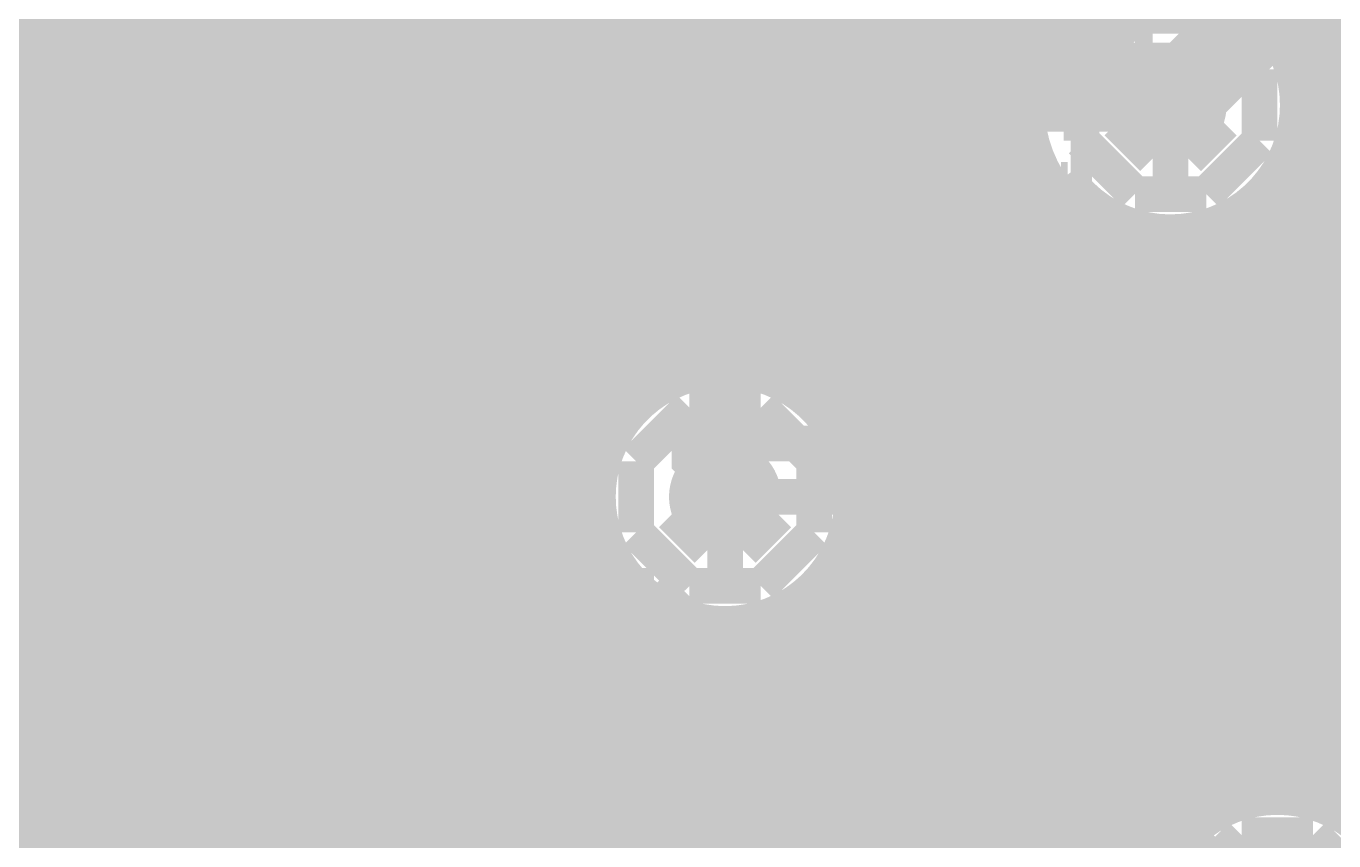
# Model space of a CAD drawing. Extents: x -5 to 157, y -120 to 103.
# Drawn here: x 24.1 to 33.42, y 53.05 to 58.86 of the extents above; entities that cross this region are included whole.
import ezdxf

# ---------------------------------------------------------------- set-up
doc = ezdxf.new("R2010")
doc.units = 0
doc.header["$MEASUREMENT"] = 0
doc.layers.get('0').update_dxf_attribs({"linetype": 'CONTINUOUS'})
for name, color, linetype in [('22-304-2_BOT', 7, 'CONTINUOUS'), ('22-304-2_DRD', 7, 'CONTINUOUS'), ('22-304-2_DRL', 2, 'CONTINUOUS'), ('22-304-2_IN1', 4, 'CONTINUOUS'), ('22-304-2_IN2', 3, 'CONTINUOUS'), ('22-304-2_SMB', 5, 'CONTINUOUS'), ('22-304-2_SPB', 14, 'CONTINUOUS'), ('22-304-2_SSB', 12, 'CONTINUOUS'), ('22-304-2_TOP', 13, 'CONTINUOUS'), ('THRUHOLE_TAP', 7, 'CONTINUOUS')]:
    doc.layers.add(name, color=color, linetype=linetype)

# ---------------------------------------------------------------- blocks, each defined once
blk = doc.blocks.new('RECTANGLE_3')
blk.add_solid([(0.4826, 0.4064), (0.4826, -0.4064), (-0.4826, 0.4064), (-0.4826, -0.4064)])
blk = doc.blocks.new('ROUND_39')
at = {"const_width": 0.40005}
blk.add_lwpolyline([(-0.200024, 0, 1), (0.200024, 0, 1)], format="xyb", close=True, dxfattribs=at)
blk = doc.blocks.new('RECTANGLE_51')
blk.add_solid([(0.635, 0.508), (0.635, -0.508), (-0.635, 0.508), (-0.635, -0.508)])
blk = doc.blocks.new('OBLONG_64')
at = {"const_width": 0.65024}
blk.add_lwpolyline([(0.50038, 0), (-0.50038, 0)], dxfattribs=at)
at = {"const_width": 0.32512}
for points in [[(-0.66294, 0, 1), (-0.33782, 0, 1)], [(0.33782, 0, 1), (0.66294, 0, 1)]]:
    blk.add_lwpolyline(points, format="xyb", close=True, dxfattribs=at)
blk = doc.blocks.new('ROUND_87')
at = {"const_width": 0.10033}
blk.add_lwpolyline([(-0.050164, 0, 1), (0.050164, 0, 1)], format="xyb", close=True, dxfattribs=at)
blk = doc.blocks.new('ROUND_88')
at = {"const_width": 0.10033}
blk.add_lwpolyline([(-0.050164, 0, 1), (0.050164, 0, 1)], format="xyb", close=True, dxfattribs=at)
blk = doc.blocks.new('ROUND_42')
at = {"const_width": 0.40005}
blk.add_lwpolyline([(-0.200024, 0, 1), (0.200024, 0, 1)], format="xyb", close=True, dxfattribs=at)
blk = doc.blocks.new('ROUND_38')
at = {"const_width": 0.40005}
blk.add_lwpolyline([(-0.200024, 0, 1), (0.200024, 0, 1)], format="xyb", close=True, dxfattribs=at)
blk = doc.blocks.new('ROUND_80')
at = {"const_width": 0.10033}
blk.add_lwpolyline([(-0.050164, 0, 1), (0.050164, 0, 1)], format="xyb", close=True, dxfattribs=at)

msp = doc.modelspace()

# ---------------------------------------------------------------- linework, layer by layer
at = {"layer": '22-304-2_BOT'}
for points, const_width in [([(27.94, 60.96), (25.4, 58.42), (25.4, 57.531), (25.273, 57.531)], 0.254), ([(31.115, 52.7812), (31.1912, 52.7812), (31.115, 52.8574), (31.115, 52.959), (33.274, 55.118), (33.274, 58.801), (32.385, 59.69), (30.48, 59.69)], 0.254), ([(26.9494, 59.07024), (26.416, 58.53684)], 0.254), ([(26.9494, 59.07024), (26.9494, 57.9882)], 0.254), ([(26.7716, 58.89244), (26.7716, 57.05602)], 0.254), ([(26.9494, 58.9026), (26.77922, 58.9026)], 0.254), ([(26.543, 58.66384), (26.543, 57.28462)], 0.254), ([(26.9494, 58.674), (26.55062, 58.674)], 0.254), ([(27.94, 58.4962), (30.4038, 58.4962), (30.48, 58.42)], 0.635), ([(32.258, 58.293), (32.131, 58.42), (30.48, 58.42)], 0.635), ([(32.258, 58.293), (32.131, 58.42), (30.48, 58.42)], 0.635), ([(26.416, 58.53684), (26.416, 57.41162)], 0.254), ([(26.9494, 58.4454), (26.416, 58.4454)], 0.254), ([(26.9494, 58.2168), (26.416, 58.2168)], 0.254), ([(26.9494, 57.9882), (26.416, 57.9882)], 0.254), ([(26.9494, 57.9882), (26.9494, 57.5818)], 0.254), ([(26.9494, 57.7596), (26.416, 57.7596)], 0.254), ([(28.9306, 57.6707), (28.9306, 57.5818)], 0.254), ([(29.32938, 57.6707), (28.9306, 57.6707)], 0.254), ([(29.0576, 57.6707), (29.0576, 56.515)], 0.254), ([(29.2862, 57.6707), (29.2862, 57.61228)], 0.254), ([(20.32, 56.5912), (20.32, 56.896), (21.082, 57.658), (25.146, 57.658), (25.273, 57.531)], 0.254), ([(26.9494, 57.5818), (26.9494, 56.87822)], 0.254), ([(28.9306, 57.5818), (28.9306, 56.515)], 0.254), ([(25.146, 52.705), (26.67, 52.705), (26.67, 56.261), (25.4, 57.531), (25.273, 57.531)], 0.254), ([(26.9494, 57.531), (26.416, 57.531)], 0.254), ([(29.23794, 57.531), (28.9306, 57.531)], 0.254), ([(31.76524, 57.531), (31.71952, 57.531)], 0.254), ([(31.8008, 57.50814), (31.8008, 57.29478)], 0.254), ([(26.416, 57.41162), (26.9494, 56.87822)], 0.254), ([(32.0294, 57.41416), (32.0294, 54.77002)], 0.254), ([(32.258, 57.38622), (32.258, 54.99862)], 0.254), ([(32.4866, 57.41416), (32.4866, 55.22722)], 0.254), ([(32.639, 57.47004), (32.639, 55.37962)], 0.254), ([(26.9494, 57.3024), (26.52522, 57.3024)], 0.254), ([(29.1592, 57.3024), (28.9306, 57.3024)], 0.254), ([(32.639, 57.3024), (31.79826, 57.3024)], 0.254), ([(29.21, 57.15), (30.48, 57.15)], 0.381), ([(31.75, 57.15), (30.48, 57.15)], 0.381), ([(27.0129, 57.0738), (27.94, 57.0738)], 0.381), ([(30.48, 57.15), (28.194, 57.15), (28.067, 57.15), (27.94, 57.023), (27.813, 57.023), (27.305, 56.515), (27.305, 55.245), (28.321, 54.229)], 0.254), ([(27.94, 56.2229), (27.94, 57.0738)], 0.381), ([(28.8671, 57.0738), (27.94, 57.0738)], 0.381), ([(30.48, 57.15), (28.194, 57.15), (28.067, 57.023), (27.94, 57.023)], 0.254), ([(27.94, 57.023), (28.067, 57.023), (28.194, 57.15), (30.48, 57.15)], 0.254), ([(24.13, 57.023), (24.13, 56.515)], 0.254), ([(26.9494, 57.0738), (26.75382, 57.0738)], 0.254), ([(29.14904, 57.0738), (28.9306, 57.0738)], 0.254), ([(32.639, 57.0738), (31.80842, 57.0738)], 0.254), ([(31.8008, 57.00522), (31.8008, 56.02478)], 0.254), ([(29.20492, 56.8452), (28.9306, 56.8452)], 0.254), ([(32.639, 56.8452), (31.75508, 56.8452)], 0.254), ([(29.2862, 56.68772), (29.2862, 56.515)], 0.254), ([(29.33954, 56.6166), (28.9306, 56.6166)], 0.254), ([(31.5722, 56.56326), (31.5722, 56.46674)], 0.254), ([(32.639, 56.6166), (31.62046, 56.6166)], 0.254), ([(24.13, 56.515), (24.13, 55.499)], 0.254), ([(25.51684, 56.515), (24.13, 56.515)], 0.254), ([(29.44114, 56.515), (28.9306, 56.515)], 0.254), ([(32.639, 56.388), (31.64078, 56.388)], 0.254), ([(27.305, 56.1594), (27.305, 52.705)], 0.254), ([(28.2575, 56.1594), (27.305, 56.1594)], 0.254), ([(28.2575, 56.1594), (27.305, 56.1594)], 0.254), ([(27.4574, 56.1594), (27.4574, 50.5206)], 0.254), ([(27.686, 56.1594), (27.686, 50.5206)], 0.254), ([(27.9146, 56.1594), (27.9146, 50.5206)], 0.254), ([(28.1432, 56.1594), (28.1432, 50.5206)], 0.254), ([(28.194, 56.1594), (28.194, 55.753)], 0.254), ([(28.194, 56.1594), (28.194, 55.753)], 0.254), ([(32.639, 56.1594), (31.76524, 56.1594)], 0.254), ([(28.19654, 55.9308), (27.305, 55.9308)], 0.254), ([(32.639, 55.9308), (31.81096, 55.9308)], 0.254), ([(30.48, 55.88), (28.829, 55.88), (28.829, 55.753), (29.083, 55.499)], 0.254), ([(31.8008, 55.73522), (31.8008, 54.54142)], 0.254), ([(28.19654, 55.7022), (27.305, 55.7022)], 0.254), ([(32.639, 55.7022), (31.79318, 55.7022)], 0.254), ([(18.415, 55.1688), (18.6182, 55.1688), (20.574, 53.213), (22.987, 53.213), (25.273, 55.499)], 0.254), ([(25.273, 55.499), (22.987, 53.213), (20.574, 53.213), (20.574, 52.07), (19.939, 51.435), (19.05, 51.435)], 0.254), ([(24.13, 55.4736), (21.3106, 55.4736)], 0.254), ([(24.13, 55.499), (21.844, 55.499)], 0.254), ([(24.0284, 55.499), (24.0284, 55.15102)], 0.254), ([(24.13, 55.499), (24.13, 55.25262)], 0.254), ([(28.17622, 55.4736), (27.305, 55.4736)], 0.254), ([(32.639, 55.4736), (31.70682, 55.4736)], 0.254), ([(32.639, 55.37962), (30.95244, 53.6956)], 0.254), ([(24.11984, 55.245), (21.3106, 55.245)], 0.254), ([(24.13, 55.25262), (22.72284, 53.848)], 0.254), ([(24.13, 55.25262), (22.72284, 53.848)], 0.254), ([(28.21178, 55.245), (27.305, 55.245)], 0.254), ([(32.50184, 55.245), (31.51886, 55.245)], 0.254), ([(31.5722, 55.29326), (31.5722, 54.31282)], 0.254), ([(31.115, 55.05704), (31.115, 53.85562)], 0.254), ([(31.3436, 55.1307), (31.3436, 54.08422)], 0.254), ([(28.31338, 55.0164), (27.305, 55.0164)], 0.254), ([(32.27324, 55.0164), (29.85008, 55.0164)], 0.254), ([(29.972, 55.04688), (29.972, 50.5206)], 0.254), ([(30.98038, 55.04688), (29.97962, 55.04688)], 0.254), ([(30.2006, 55.04688), (30.2006, 53.6956)], 0.254), ([(30.4292, 55.04688), (30.4292, 53.6956)], 0.254), ([(30.6578, 55.04688), (30.6578, 53.6956)], 0.254), ([(30.8864, 55.04688), (30.8864, 53.6956)], 0.254), ([(28.3718, 54.93512), (28.3718, 50.5206)], 0.254), ([(29.7434, 54.8767), (29.7434, 50.5206)], 0.254), ([(28.51912, 54.7878), (27.305, 54.7878)], 0.254), ([(32.04464, 54.7878), (29.64688, 54.7878)], 0.254), ([(28.6004, 54.72938), (28.6004, 50.5206)], 0.254), ([(29.5148, 54.70144), (29.5148, 50.5206)], 0.254), ([(28.829, 54.62778), (28.829, 50.5206)], 0.254), ([(29.0576, 54.59222), (29.0576, 50.5206)], 0.254), ([(29.2862, 54.61508), (29.2862, 50.5206)], 0.254), ([(31.81604, 54.5592), (27.305, 54.5592)], 0.254), ([(31.58744, 54.3306), (27.305, 54.3306)], 0.254), ([(31.35884, 54.102), (27.305, 54.102)], 0.254), ([(31.13024, 53.8734), (27.305, 53.8734)], 0.254), ([(30.1244, 53.6956), (30.1244, 52.2732)], 0.254), ([(30.95244, 53.6956), (30.1244, 53.6956)], 0.254), ([(30.1244, 53.6448), (27.305, 53.6448)], 0.254), ([(30.1244, 53.4162), (27.305, 53.4162)], 0.254), ([(30.1244, 53.1876), (27.305, 53.1876)], 0.254), ([(30.1244, 52.959), (27.305, 52.959)], 0.254)]:
    msp.add_lwpolyline(points, dxfattribs=dict(at, const_width=const_width))
at = {"layer": '22-304-2_BOT', "const_width": 0.254}
for points in [[(29.32938, 57.6707, 0.1704261), (29.14659, 57.15)], [(31.8135, 57.15, 0.1379296), (31.69139, 57.58422)], [(31.69158, 57.58434, 0.1701911), (32.258, 57.38579)], [(31.69158, 57.58434, 0.1701911), (32.258, 57.38579)], [(32.258, 57.38622, 0.1088214), (32.63896, 57.47013)], [(32.258, 57.38622, 0.1088214), (32.63896, 57.47013)], [(29.1465, 57.15, 0.2203313), (29.44079, 56.51458)], [(31.51886, 56.515, 0.2203311), (31.81296, 57.15)], [(31.8135, 55.88, 0.2203314), (31.51921, 56.51541)], [(28.2575, 56.1594, 0.1141721), (28.19286, 55.88)], [(28.2575, 56.1594, 0.1141721), (28.19286, 55.88)], [(30.98038, 55.04688, 0.4142136), (31.8135, 55.88)], [(28.194, 55.753, 0.0230318), (28.19669, 55.69459)], [(28.194, 55.753, 0.0230318), (28.19669, 55.69459)], [(28.19654, 55.69458, 0.0543413), (28.17522, 55.499)], [(28.17622, 55.499, 0.4142136), (29.083, 54.59222)], [(29.083, 54.59222, 0.2709149), (29.87294, 55.0545)], [(29.87294, 55.0545, 0.0321407), (29.97962, 55.04764)]]:
    msp.add_lwpolyline(points, format="xyb", dxfattribs=at)
at = {"layer": '22-304-2_DRD', "const_width": 0.254}
for points in [[(32.004, 58.928), (31.623, 58.547)], [(32.004, 58.928), (31.623, 58.547)], [(32.512, 58.928), (32.004, 58.928)], [(32.512, 58.928), (32.004, 58.928)], [(32.893, 58.547), (32.512, 58.928)], [(32.893, 58.547), (32.512, 58.928)], [(32.004, 58.674), (32.004, 58.547)], [(32.131, 58.674), (32.004, 58.674)], [(32.004, 58.674), (32.004, 58.547)], [(32.131, 58.674), (32.004, 58.674)], [(32.131, 58.547), (32.131, 58.674)], [(32.131, 58.547), (32.131, 58.674)], [(32.385, 58.674), (32.385, 58.547)], [(32.512, 58.674), (32.385, 58.674)], [(32.385, 58.674), (32.385, 58.547)], [(32.512, 58.674), (32.385, 58.674)], [(32.512, 58.547), (32.512, 58.674)], [(32.512, 58.547), (32.512, 58.674)], [(31.623, 58.547), (31.623, 58.039)], [(31.623, 58.547), (31.623, 58.039)], [(32.004, 58.547), (32.131, 58.547)], [(32.004, 58.547), (32.131, 58.547)], [(32.385, 58.547), (32.512, 58.547)], [(32.385, 58.547), (32.512, 58.547)], [(32.893, 58.039), (32.893, 58.547)], [(32.893, 58.039), (32.893, 58.547)], [(32.131, 57.912), (31.877, 58.166)], [(32.131, 57.912), (31.877, 58.166)], [(32.639, 58.166), (32.385, 57.912)], [(32.639, 58.166), (32.385, 57.912)], [(31.623, 58.039), (32.004, 57.658)], [(31.623, 58.039), (32.004, 57.658)], [(32.512, 57.658), (32.893, 58.039)], [(32.512, 57.658), (32.893, 58.039)], [(32.385, 57.912), (32.131, 57.912)], [(32.385, 57.912), (32.131, 57.912)], [(32.004, 57.658), (32.512, 57.658)], [(32.004, 57.658), (32.512, 57.658)], [(28.829, 56.134), (28.448, 55.753)], [(29.337, 56.134), (28.829, 56.134)], [(29.718, 55.753), (29.337, 56.134)], [(28.829, 55.88), (28.829, 55.753)], [(28.956, 55.88), (28.829, 55.88)], [(28.956, 55.753), (28.956, 55.88)], [(29.21, 55.88), (29.21, 55.753)], [(29.337, 55.88), (29.21, 55.88)], [(29.337, 55.753), (29.337, 55.88)], [(28.448, 55.753), (28.448, 55.245)], [(28.829, 55.753), (28.956, 55.753)], [(29.21, 55.753), (29.337, 55.753)], [(29.718, 55.245), (29.718, 55.753)], [(28.956, 55.118), (28.702, 55.372)], [(29.464, 55.372), (29.21, 55.118)], [(28.448, 55.245), (28.829, 54.864)], [(29.337, 54.864), (29.718, 55.245)], [(29.21, 55.118), (28.956, 55.118)], [(28.067, 54.864), (27.686, 54.483)], [(28.575, 54.864), (28.067, 54.864)], [(28.956, 54.483), (28.575, 54.864)], [(28.829, 54.864), (29.337, 54.864)], [(28.067, 54.61), (28.067, 54.483)], [(28.194, 54.61), (28.067, 54.61)], [(28.194, 54.483), (28.194, 54.61)], [(28.448, 54.61), (28.448, 54.483)], [(28.575, 54.61), (28.448, 54.61)], [(28.575, 54.483), (28.575, 54.61)], [(27.686, 54.483), (27.686, 53.975)], [(28.067, 54.483), (28.194, 54.483)], [(28.448, 54.483), (28.575, 54.483)], [(28.956, 53.975), (28.956, 54.483)], [(28.194, 53.848), (27.94, 54.102)], [(28.702, 54.102), (28.448, 53.848)], [(27.686, 53.975), (28.067, 53.594)], [(28.575, 53.594), (28.956, 53.975)], [(28.448, 53.848), (28.194, 53.848)], [(28.067, 53.594), (28.575, 53.594)], [(32.766, 53.086), (32.385, 52.705)], [(33.274, 53.086), (32.766, 53.086)], [(33.655, 52.705), (33.274, 53.086)]]:
    msp.add_lwpolyline(points, dxfattribs=at)
at = {"layer": '22-304-2_IN1'}
for points, const_width in [([(33.0708, 73.59142), (33.0708, 58.69686)], 0.254), ([(33.2994, 73.59142), (33.2994, 53.3146)], 0.254), ([(33.528, 73.59142), (33.528, 53.20284)], 0.254), ([(26.8986, 66.5226), (26.8986, 58.67146)], 0.254), ([(26.67, 66.294), (26.67, 58.44286)], 0.254), ([(26.4414, 66.0654), (26.4414, 58.21426)], 0.254), ([(26.2128, 65.8368), (26.2128, 57.98566)], 0.254), ([(25.9842, 65.6082), (25.9842, 57.75706)], 0.254), ([(25.7556, 65.3796), (25.7556, 57.52846)], 0.254), ([(25.527, 65.151), (25.527, 57.29986)], 0.254), ([(25.2984, 64.9224), (25.2984, 57.07126)], 0.254), ([(25.0698, 64.6938), (25.0698, 56.84266)], 0.254), ([(24.8412, 64.4652), (24.8412, 56.61406)], 0.254), ([(24.6126, 64.2366), (24.6126, 56.38546)], 0.254), ([(24.384, 64.008), (24.384, 56.0705)], 0.254), ([(24.1554, 63.7794), (24.1554, 54.27726)], 0.254), ([(27.1272, 60.55614), (27.1272, 58.90006)], 0.254), ([(27.22118, 58.99658), (24.56942, 56.34482)], 0.254), ([(27.0256, 58.801), (-3.175, 58.801)], 0.254), ([(74.56424, 58.801), (33.00984, 58.801)], 0.254), ([(21.971, 32.385), (21.971, 28.829), (24.892, 25.908), (26.162, 25.908), (26.543, 25.527), (26.543, 24.13), (26.543, 25.527), (26.162, 25.908), (24.892, 25.908), (21.971, 28.829), (21.971, 32.385), (24.003, 34.417), (24.003, 42.672), (21.59, 45.085), (21.59, 50.546), (25.146, 54.102), (25.146, 55.753), (27.813, 58.42), (32.131, 58.42), (32.258, 58.293)], 0.635), ([(26.797, 58.5724), (-3.4036, 58.5724)], 0.254), ([(74.32294, 58.5724), (33.1216, 58.5724)], 0.254), ([(26.5684, 58.3438), (-3.6322, 58.3438)], 0.254), ([(74.20102, 58.3438), (33.16478, 58.3438)], 0.254), ([(26.3398, 58.1152), (-3.8608, 58.1152)], 0.254), ([(56.67502, 58.1152), (33.147, 58.1152)], 0.254), ([(26.1112, 57.8866), (-4.0894, 57.8866)], 0.254), ([(46.0756, 57.8866), (33.06826, 57.8866)], 0.254), ([(33.0708, 57.88914), (33.0708, 53.35778)], 0.254), ([(25.8826, 57.658), (-4.191, 57.658)], 0.254), ([(28.15336, 57.5945), (25.9715, 55.4101)], 0.254), ([(31.67888, 57.5945), (28.15336, 57.5945)], 0.254), ([(28.2702, 57.5945), (28.2702, 55.90286)], 0.254), ([(28.4988, 57.5945), (28.4988, 56.19242)], 0.254), ([(28.7274, 57.5945), (28.7274, 56.33466)], 0.254), ([(28.956, 57.5945), (28.956, 56.39816)], 0.254), ([(29.1846, 57.5945), (29.1846, 56.4007)], 0.254), ([(29.4132, 57.5945), (29.4132, 56.34482)], 0.254), ([(29.6418, 57.5945), (29.6418, 56.21274)], 0.254), ([(29.8704, 57.5945), (29.8704, 55.95112)], 0.254), ([(30.099, 57.5945), (30.099, 50.85588)], 0.254), ([(30.3276, 57.5945), (30.3276, 21.86178)], 0.254), ([(30.5562, 57.5945), (30.5562, 21.83892)], 0.254), ([(30.7848, 57.5945), (30.7848, 35.50666)], 0.254), ([(31.0134, 57.5945), (31.0134, 35.95116)], 0.254), ([(31.242, 57.5945), (31.242, 36.21532)], 0.254), ([(31.4706, 57.5945), (31.4706, 36.3982)], 0.254), ([(31.6992, 57.57672), (31.6992, 36.53028)], 0.254), ([(32.8422, 57.59704), (32.8422, 53.34)], 0.254), ([(45.7073, 57.658), (32.9057, 57.658)], 0.254), ([(28.0416, 57.4802), (28.0416, 55.0926)], 0.254), ([(25.654, 57.4294), (-4.191, 57.4294)], 0.254), ([(31.9786, 57.4294), (27.98826, 57.4294)], 0.254), ([(31.9278, 57.44718), (31.9278, 36.61918)], 0.254), ([(32.1564, 57.3913), (32.1564, 52.7304)], 0.254), ([(32.385, 57.39384), (32.385, 53.0987)], 0.254), ([(45.5422, 57.4294), (32.5374, 57.4294)], 0.254), ([(32.6136, 57.45734), (32.6136, 53.26126)], 0.254), ([(25.4254, 57.2008), (-4.191, 57.2008)], 0.254), ([(45.46346, 57.2008), (27.75966, 57.2008)], 0.254), ([(27.813, 57.2516), (27.813, 54.98084)], 0.254), ([(27.5844, 57.023), (27.5844, 54.75986)], 0.254), ([(25.1968, 56.9722), (-4.191, 56.9722)], 0.254), ([(45.44822, 56.9722), (27.53106, 56.9722)], 0.254), ([(24.9682, 56.7436), (-4.191, 56.7436)], 0.254), ([(45.4914, 56.7436), (27.30246, 56.7436)], 0.254), ([(27.3558, 56.7944), (27.3558, 47.04588)], 0.254), ([(27.1272, 56.5658), (27.1272, 26.10866)], 0.254), ([(24.7396, 56.515), (1.52654, 56.515)], 0.254), ([(45.60316, 56.515), (27.07386, 56.515)], 0.254), ([(24.51608, 56.2864), (3.36042, 56.2864)], 0.254), ([(28.63088, 56.2864), (26.84526, 56.2864)], 0.254), ([(26.8986, 56.3372), (26.8986, 26.33726)], 0.254), ([(45.82414, 56.2864), (29.53512, 56.2864)], 0.254), ([(26.67, 56.1086), (26.67, 26.55824)], 0.254), ([(24.37892, 56.0578), (3.66776, 56.0578)], 0.254), ([(28.36672, 56.0578), (26.61666, 56.0578)], 0.254), ([(48.63846, 56.0578), (29.79674, 56.0578)], 0.254), ([(24.32304, 55.8292), (23.33498, 55.8292)], 0.254), ([(28.23718, 55.8292), (26.38806, 55.8292)], 0.254), ([(26.4414, 55.88), (26.4414, 26.68524)], 0.254), ([(48.62322, 55.8292), (29.92882, 55.8292)], 0.254), ([(24.3205, 55.753), (24.3205, 54.44236)], 0.254), ([(26.2128, 55.6514), (26.2128, 32.85236)], 0.254), ([(24.3205, 55.6006), (23.6601, 55.6006)], 0.254), ([(28.1813, 55.6006), (26.15946, 55.6006)], 0.254), ([(48.6664, 55.6006), (29.9847, 55.6006)], 0.254), ([(24.3205, 55.372), (23.80996, 55.372)], 0.254), ([(25.9715, 55.4101), (25.9715, 54.102)], 0.254), ([(28.18384, 55.372), (25.9715, 55.372)], 0.254), ([(25.9842, 55.4228), (25.9842, 33.04286)], 0.254), ([(48.77816, 55.372), (29.98216, 55.372)], 0.254), ([(24.3205, 55.1434), (23.88108, 55.1434)], 0.254), ([(28.24734, 55.1434), (25.9715, 55.1434)], 0.254), ([(48.99914, 55.1434), (29.91866, 55.1434)], 0.254), ([(29.8704, 55.04688), (29.8704, 51.2953)], 0.254), ([(24.3205, 54.9148), (23.89124, 54.9148)], 0.254), ([(27.72664, 54.9148), (25.9715, 54.9148)], 0.254), ([(55.02402, 54.9148), (29.77642, 54.9148)], 0.254), ([(29.6418, 54.78272), (29.6418, 51.47056)], 0.254), ([(24.3205, 54.6862), (23.84044, 54.6862)], 0.254), ([(27.53614, 54.6862), (25.9715, 54.6862)], 0.254), ([(54.97576, 54.6862), (29.48686, 54.6862)], 0.254), ([(29.1846, 54.5973), (29.1846, 54.5084)], 0.254), ([(29.4132, 54.65318), (29.4132, 51.55692)], 0.254), ([(24.3205, 54.44236), (21.01342, 51.13782)], 0.254), ([(24.3205, 54.4576), (23.72106, 54.4576)], 0.254), ([(27.44216, 54.4576), (25.9715, 54.4576)], 0.254), ([(54.98592, 54.4576), (29.19984, 54.4576)], 0.254), ([(24.1046, 54.229), (23.47976, 54.229)], 0.254), ([(27.41422, 54.229), (25.9715, 54.229)], 0.254), ([(55.05704, 54.229), (29.22778, 54.229)], 0.254), ([(27.44216, 54.0004), (25.96388, 54.0004)], 0.254), ([(29.1846, 53.9496), (29.1846, 51.57978)], 0.254), ([(55.2069, 54.0004), (29.19984, 54.0004)], 0.254), ([(27.53614, 53.7718), (25.90292, 53.7718)], 0.254), ([(55.53202, 53.7718), (29.10586, 53.7718)], 0.254), ([(27.5844, 53.69814), (27.5844, 47.24908)], 0.254), ([(28.956, 53.5813), (28.956, 51.54422)], 0.254), ([(25.72258, 53.51018), (22.4155, 50.2031)], 0.254), ([(27.72664, 53.5432), (25.75306, 53.5432)], 0.254), ([(25.7556, 53.54574), (25.7556, 33.13684)], 0.254), ([(27.813, 53.47716), (27.813, 47.35322)], 0.254), ([(38.80612, 53.5432), (28.91536, 53.5432)], 0.254), ([(28.7274, 53.4162), (28.7274, 51.44008)], 0.254), ([(32.7406, 53.3146), (25.52446, 53.3146)], 0.254), ([(25.527, 53.3146), (25.527, 33.16478)], 0.254), ([(28.0416, 53.3654), (28.0416, 47.38878)], 0.254), ([(28.2702, 53.32222), (28.2702, 47.36592)], 0.254), ([(28.4988, 53.33746), (28.4988, 51.23688)], 0.254), ([(38.60038, 53.3146), (33.2994, 53.3146)], 0.254), ([(32.3723, 53.086), (25.29586, 53.086)], 0.254), ([(25.2984, 53.086), (25.2984, 33.13684)], 0.254)]:
    msp.add_lwpolyline(points, dxfattribs=dict(at, const_width=const_width))
at = {"layer": '22-304-2_IN1', "const_width": 0.254}
for points in [[(33.16478, 58.293, 0.3511838), (32.45612, 59.17946)], [(33.16478, 58.293, 0.3511838), (32.45612, 59.17946)], [(32.258, 57.38622, 0.4142136), (33.16478, 58.293)], [(32.258, 57.38622, 0.4142136), (33.16478, 58.293)], [(31.67888, 57.5945, 0.1748059), (32.258, 57.38565)], [(31.67888, 57.5945, 0.1748059), (32.258, 57.38565)], [(29.083, 56.40578, 0.4142136), (28.17622, 55.499)], [(29.98978, 55.499, 0.4142136), (29.083, 56.40578)], [(24.5618, 56.3372, 0.1989124), (24.31982, 55.753)], [(28.17622, 55.499, 0.1040772), (28.25312, 55.13355)], [(29.15158, 54.59476, 0.3922126), (29.98978, 55.499)], [(28.25242, 55.13324, 0.3922126), (27.41422, 54.229)], [(29.22778, 54.229, 0.1040769), (29.15088, 54.59445)], [(27.41422, 54.229, 0.4142136), (28.321, 53.32222)], [(28.321, 53.32222, 0.4142136), (29.22778, 54.229)], [(25.7302, 53.5178, 0.1989124), (25.97218, 54.102)], [(25.7302, 53.5178, 0.1989124), (25.97218, 54.102)], [(33.02, 53.35778, 0.4142136), (32.11322, 52.451)], [(33.92678, 52.451, 0.4142136), (33.02, 53.35778)]]:
    msp.add_lwpolyline(points, format="xyb", dxfattribs=at)
at = {"layer": '22-304-2_IN2', "const_width": 0.254}
for points in [[(33.1724, 73.47204), (33.1724, 58.75782)], [(33.401, 73.47204), (33.401, 53.4035)], [(30.6578, 73.35012), (30.6578, 35.50158)], [(30.8864, 73.23582), (30.8864, 35.97656)], [(31.115, 73.15962), (31.115, 36.25596)], [(31.3436, 73.12152), (31.3436, 58.75782)], [(30.4292, 65.71488), (30.4292, 0.22098)], [(30.2006, 65.25768), (30.2006, 0.58674)], [(29.972, 65.01638), (29.972, 56.01208)], [(29.7434, 64.78778), (29.7434, 56.28386)], [(29.5148, 64.55918), (29.5148, 56.42864)], [(29.2862, 64.33058), (29.2862, 56.50484)], [(29.0576, 64.10198), (29.0576, 56.52516)], [(26.7716, 61.81598), (26.7716, 25.13076)], [(26.543, 61.58738), (26.543, 48.02378)], [(26.3144, 61.35878), (26.3144, 48.53686)], [(26.0858, 61.13018), (26.0858, 48.74006)], [(25.8572, 60.90158), (25.8572, 48.84928)], [(25.6286, 60.67298), (25.6286, 48.90008)], [(27.0002, 60.54852), (27.0002, 25.04948)], [(25.4, 60.44438), (25.4, 48.89754)], [(28.829, 60.44692), (28.829, 56.49214)], [(25.1714, 60.21578), (25.1714, 48.84166)], [(27.2288, 60.22086), (27.2288, 47.07382)], [(28.6004, 60.17514), (28.6004, 56.40324)], [(27.4574, 60.05322), (27.4574, 47.3075)], [(28.3718, 60.02782), (28.3718, 56.23814)], [(24.9428, 59.98718), (24.9428, 48.72228)], [(27.686, 59.96432), (27.686, 47.4345)], [(27.9146, 59.93384), (27.9146, 47.49546)], [(28.1432, 59.95416), (28.1432, 55.91048)], [(28.194, 59.96432), (28.194, 56.01208)], [(28.194, 59.96432), (28.194, 56.01208)], [(24.7142, 59.75858), (24.7142, 48.50384)], [(24.4856, 59.52998), (24.4856, 46.7487)], [(24.257, 59.30138), (24.257, 47.1678)], [(24.0284, 59.07278), (24.0284, 47.3583)], [(31.4325, 58.9026), (23.85568, 58.9026)], [(74.50328, 58.9026), (33.0835, 58.9026)], [(31.3055, 58.674), (23.62708, 58.674)], [(74.24928, 58.674), (33.2105, 58.674)], [(31.242, 58.4454), (23.39848, 58.4454)], [(74.11466, 58.4454), (33.27146, 58.4454)], [(31.23438, 58.2168), (23.16988, 58.2168)], [(56.61152, 58.2168), (33.28162, 58.2168)], [(31.27756, 57.9882), (22.94128, 57.9882)], [(56.28386, 57.9882), (33.23844, 57.9882)], [(31.3817, 57.7596), (22.71268, 57.7596)], [(31.3436, 57.82564), (31.3436, 36.45408)], [(56.11622, 57.7596), (33.1343, 57.7596)], [(33.1724, 57.82564), (33.1724, 53.46446)], [(31.56966, 57.531), (22.48408, 57.531)], [(31.5722, 57.52846), (31.5722, 36.59886)], [(56.02732, 57.531), (32.9438, 57.531)], [(32.9438, 57.52846), (32.9438, 53.47462)], [(31.98876, 57.3024), (22.25548, 57.3024)], [(31.8008, 57.37352), (31.8008, 36.70046)], [(32.0294, 57.29224), (32.0294, 52.7177)], [(32.4866, 57.29224), (32.4866, 53.3273)], [(55.99684, 57.3024), (32.5247, 57.3024)], [(32.7152, 57.37352), (32.7152, 53.43144)], [(32.258, 57.26684), (32.258, 53.1368)], [(56.01716, 57.0738), (22.02688, 57.0738)], [(49.18202, 56.8452), (21.79574, 56.8452)], [(48.81626, 56.6166), (21.42998, 56.6166)], [(28.56992, 56.388), (16.26108, 56.388)], [(48.63846, 56.388), (29.59608, 56.388)], [(28.29814, 56.1594), (16.03248, 56.1594)], [(48.54194, 56.1594), (29.86786, 56.1594)], [(28.15082, 55.9308), (15.80388, 55.9308)], [(48.50384, 55.9308), (30.01264, 55.9308)], [(28.07716, 55.7022), (15.57528, 55.7022)], [(48.51908, 55.7022), (30.08884, 55.7022)], [(28.05684, 55.4736), (15.34668, 55.4736)], [(48.58766, 55.4736), (30.10916, 55.4736)], [(28.08732, 55.245), (15.23238, 55.245)], [(48.72228, 55.245), (30.07614, 55.245)], [(28.1432, 55.08752), (28.1432, 47.50562)], [(28.17622, 55.0164), (21.92782, 55.0164)], [(29.972, 54.98592), (29.972, 0.76454)], [(48.97628, 55.0164), (29.98724, 55.0164)], [(28.34386, 54.7878), (22.225, 54.7878)], [(54.86908, 54.7878), (29.82214, 54.7878)], [(28.3718, 54.75986), (28.3718, 47.46244)], [(29.7434, 54.71414), (29.7434, 9.60882)], [(28.6004, 54.59222), (28.6004, 47.3583)], [(28.67152, 54.5592), (22.38248, 54.5592)], [(28.829, 54.50332), (28.829, 47.1678)], [(54.85384, 54.5592), (29.49448, 54.5592)], [(29.5148, 54.56682), (29.5148, 9.906)], [(29.0576, 54.47284), (29.0576, 46.7487)], [(29.2862, 54.49316), (29.2862, 10.06348)], [(54.89194, 54.3306), (22.46376, 54.3306)], [(54.98846, 54.102), (22.48916, 54.102)], [(55.16626, 53.8734), (22.46376, 53.8734)], [(55.53202, 53.6448), (22.38248, 53.6448)], [(32.67202, 53.4162), (22.225, 53.4162)], [(97.25406, 53.4162), (33.36798, 53.4162)], [(32.30626, 53.1876), (21.92782, 53.1876)], [(32.12846, 52.959), (15.23238, 52.959)]]:
    msp.add_lwpolyline(points, dxfattribs=at)
for points in [[(32.258, 59.31916, 0.4142136), (31.23184, 58.293)], [(32.258, 59.31916, 0.4142136), (31.23184, 58.293)], [(33.28416, 58.293, 0.4142136), (32.258, 59.31916)], [(33.28416, 58.293, 0.4142136), (32.258, 59.31916)], [(31.23184, 58.293, 0.4142136), (32.258, 57.26684)], [(31.23184, 58.293, 0.4142136), (32.258, 57.26684)], [(32.258, 57.26684, 0.4142136), (33.28416, 58.293)], [(32.258, 57.26684, 0.4142136), (33.28416, 58.293)], [(29.083, 56.52516, 0.4142136), (28.05684, 55.499)], [(30.10916, 55.499, 0.4142136), (29.083, 56.52516)], [(28.05684, 55.499, 0.4142136), (29.083, 54.47284)], [(29.083, 54.47284, 0.4142136), (30.10916, 55.499)], [(33.02, 53.47716, 0.4142136), (31.99384, 52.451)], [(34.04616, 52.451, 0.4142136), (33.02, 53.47716)]]:
    msp.add_lwpolyline(points, format="xyb", dxfattribs=at)
at = {"layer": '22-304-2_SSB', "const_width": 0.1524}
for points in [[(32.385, 54.864), (35.433, 54.864), (35.433, 60.452), (31.623, 60.452), (31.623, 55.626), (32.385, 54.864)], [(27.1145, 56.3245), (27.1145, 59.2455), (28.7528, 59.2455), (28.7528, 56.3245), (27.1145, 56.3245)], [(26.416, 58.547), (26.416, 54.483), (21.844, 54.483), (21.844, 56.261), (22.098, 56.515), (21.844, 56.769), (21.844, 58.547), (26.416, 58.547)], [(31.4452, 55.1561), (31.19882, 55.1561)], [(31.2166, 55.1688), (31.2166, 54.81066)], [(31.35376, 55.1942), (31.35376, 54.78272)], [(31.49092, 55.11292), (31.49092, 54.86654)], [(31.52902, 55.01894), (31.11754, 55.01894)], [(31.50108, 54.88178), (31.14294, 54.88178)], [(31.9405, 53.5305), (31.9405, 50.6095), (30.3022, 50.6095), (30.3022, 53.5305), (31.9405, 53.5305)]]:
    msp.add_lwpolyline(points, dxfattribs=at)
for points in [[(31.32328, 55.19674, 0.4142136), (31.115, 54.98846)], [(31.53156, 54.98846, 0.4142136), (31.32328, 55.19674)], [(31.115, 54.98846, 0.4142136), (31.32328, 54.78018)], [(31.32328, 54.78018, 0.4142136), (31.53156, 54.98846)]]:
    msp.add_lwpolyline(points, format="xyb", dxfattribs=at)
at = {"layer": '22-304-2_TOP'}
for points, const_width in [([(0.02032, 47.64532), (-0.23368, 47.64532), (-1.397, 46.482), (-1.397, 42.037), (-0.254, 40.894), (4.699, 40.894), (14.224, 50.419), (14.224, 55.245), (16.891, 57.912), (28.448, 57.912), (41.021, 70.485), (41.021, 78.74), (51.943, 89.662), (66.167, 89.662), (67.31, 90.805), (67.31, 93.98), (68.58, 95.25)], 0.254), ([(66.04, 95.25), (64.77, 93.98), (64.77, 91.44), (64.008, 90.678), (51.435, 90.678), (40.132, 79.375), (32.639, 79.375), (30.099, 76.835), (30.099, 61.087), (27.94, 58.928), (16.383, 58.928), (13.208, 55.753), (13.208, 52.705), (9.652, 49.149), (9.652, 46.609), (4.445, 41.402), (1.26238, 41.402), (0.02032, 42.64406)], 0.254), ([(71.12, 92.71), (67.056, 88.646), (52.451, 88.646), (42.037, 78.232), (42.037, 69.977), (28.956, 56.896), (17.399, 56.896), (15.24, 54.737), (15.24, 49.911), (5.207, 39.878), (-0.762, 39.878), (-2.921, 42.037), (-2.921, 48.768), (-1.54432, 50.14468), (0.02032, 50.14468)], 0.254), ([(68.58, 92.71), (68.58, 90.932), (66.802, 89.154), (52.197, 89.154), (41.529, 78.486), (41.529, 70.231), (28.702, 57.404), (17.145, 57.404), (14.732, 54.991), (14.732, 50.165), (4.953, 40.386), (-0.508, 40.386), (-1.905, 41.783), (-1.905, 44.958), (-2.159, 45.212)], 0.254), ([(11.176, 49.53), (11.811, 49.53), (13.716, 51.435), (13.716, 55.499), (16.637, 58.42), (28.194, 58.42), (40.513, 70.739), (40.513, 78.994), (51.689, 90.17), (64.897, 90.17), (66.04, 91.313), (66.04, 92.71)], 0.254), ([(74.803, 80.137), (74.422, 80.518), (57.785, 80.518), (56.007, 82.296), (46.863, 82.296), (42.545, 77.978), (42.545, 69.723), (29.21, 56.388), (17.653, 56.388), (15.748, 54.483), (15.748, 49.53), (5.588, 39.37), (-1.397, 39.37)], 0.254), ([(43.18, 68.5546), (43.18, 68.453), (42.418, 68.453), (32.258, 58.293)], 0.635), ([(42.52976, 67.39636), (33.1089, 57.9755)], 0.254), ([(33.401, 58.2676), (33.401, 53.27396)], 0.254), ([(48.133, 58.2168), (33.34766, 58.2168)], 0.254), ([(33.1724, 58.039), (33.1724, 53.34508)], 0.254), ([(48.133, 57.9882), (33.11906, 57.9882)], 0.254), ([(31.50616, 57.785), (29.85262, 56.134)], 0.254), ([(31.52394, 57.7596), (31.47822, 57.7596)], 0.254), ([(48.133, 57.7596), (32.99206, 57.7596)], 0.254), ([(31.5722, 57.69864), (31.5722, 54.79542)], 0.254), ([(32.9438, 57.69864), (32.9438, 53.42382)], 0.254), ([(31.3436, 57.62244), (31.3436, 55.02402)], 0.254), ([(31.76524, 57.531), (31.24962, 57.531)], 0.254), ([(31.8008, 57.50814), (31.8008, 54.56682)], 0.254), ([(32.7152, 57.50814), (32.7152, 53.65242)], 0.254), ([(48.133, 57.531), (32.75076, 57.531)], 0.254), ([(31.115, 57.39384), (31.115, 55.25262)], 0.254), ([(32.0294, 57.41416), (32.0294, 54.33822)], 0.254), ([(32.258, 57.38622), (32.258, 54.10962)], 0.254), ([(32.4866, 57.41416), (32.4866, 53.88102)], 0.254), ([(48.133, 57.3024), (31.02102, 57.3024)], 0.254), ([(30.8864, 57.16524), (30.8864, 55.48122)], 0.254), ([(48.133, 57.0738), (30.79242, 57.0738)], 0.254), ([(30.6578, 56.93664), (30.6578, 55.70982)], 0.254), ([(48.133, 56.8452), (30.56382, 56.8452)], 0.254), ([(30.4292, 56.70804), (30.4292, 55.93842)], 0.254), ([(48.133, 56.6166), (30.33522, 56.6166)], 0.254), ([(30.2006, 56.47944), (30.2006, 56.09082)], 0.254), ([(48.133, 56.388), (30.10662, 56.388)], 0.254), ([(29.972, 56.25084), (29.972, 56.134)], 0.254), ([(29.972, 56.134), (29.85262, 56.134)], 0.254), ([(48.133, 56.1594), (29.87802, 56.1594)], 0.254), ([(30.42412, 55.9435), (33.00984, 53.35778)], 0.254), ([(48.133, 55.9308), (30.43682, 55.9308)], 0.254), ([(28.21178, 55.753), (17.91462, 55.753)], 0.254), ([(24.0284, 55.753), (24.0284, 48.387)], 0.254), ([(24.257, 55.753), (24.257, 48.3743)], 0.254), ([(24.4856, 55.753), (24.4856, 48.27778)], 0.254), ([(24.7142, 55.753), (24.7142, 48.28286)], 0.254), ([(24.9428, 55.753), (24.9428, 48.57242)], 0.254), ([(25.1714, 55.753), (25.1714, 48.71466)], 0.254), ([(25.4, 55.753), (25.4, 48.77816)], 0.254), ([(25.6286, 55.753), (25.6286, 48.7807)], 0.254), ([(25.8572, 55.753), (25.8572, 48.72482)], 0.254), ([(26.0858, 55.753), (26.0858, 48.59274)], 0.254), ([(26.3144, 55.753), (26.3144, 48.33112)], 0.254), ([(26.543, 55.753), (26.543, 47.117)], 0.254), ([(26.7716, 55.753), (26.7716, 47.117)], 0.254), ([(27.0002, 55.753), (27.0002, 47.117)], 0.254), ([(27.2288, 55.753), (27.2288, 47.117)], 0.254), ([(27.4574, 55.753), (27.4574, 47.1551)], 0.254), ([(27.686, 55.753), (27.686, 47.30496)], 0.254), ([(27.9146, 55.753), (27.9146, 47.37608)], 0.254), ([(28.1432, 55.753), (28.1432, 47.38624)], 0.254), ([(28.19908, 55.7022), (17.86382, 55.7022)], 0.254), ([(48.133, 55.7022), (30.66542, 55.7022)], 0.254), ([(28.17622, 55.4736), (17.63522, 55.4736)], 0.254), ([(29.083, 55.499), (29.972, 55.499), (33.02, 52.451)], 0.254), ([(48.133, 55.4736), (30.89402, 55.4736)], 0.254), ([(28.21178, 55.245), (17.40662, 55.245)], 0.254), ([(48.133, 55.245), (31.12262, 55.245)], 0.254), ([(28.31338, 55.0164), (17.17802, 55.0164)], 0.254), ([(48.133, 55.0164), (31.35122, 55.0164)], 0.254), ([(28.3718, 54.93512), (28.3718, 47.33544)], 0.254), ([(28.51912, 54.7878), (22.05736, 54.7878)], 0.254), ([(29.78404, 54.7878), (29.64688, 54.7878)], 0.254), ([(29.72054, 54.8513), (32.11322, 52.46116)], 0.254), ([(29.7434, 54.82844), (29.7434, 47.27702)], 0.254), ([(48.133, 54.7878), (31.57982, 54.7878)], 0.254), ([(28.6004, 54.72938), (28.6004, 47.21606)], 0.254), ([(29.5148, 54.70144), (29.5148, 47.04842)], 0.254), ([(28.829, 54.62778), (28.829, 46.97476)], 0.254), ([(29.0576, 54.59222), (29.0576, 46.59122)], 0.254), ([(29.2862, 54.61508), (29.2862, 46.81982)], 0.254), ([(29.972, 54.59984), (29.972, 47.50562)], 0.254), ([(30.01264, 54.5592), (22.24786, 54.5592)], 0.254), ([(48.133, 54.5592), (31.80842, 54.5592)], 0.254), ([(30.24124, 54.3306), (22.34184, 54.3306)], 0.254), ([(30.2006, 54.37124), (30.2006, 47.73422)], 0.254), ([(48.133, 54.3306), (32.03702, 54.3306)], 0.254), ([(30.4292, 54.14264), (30.4292, 47.96282)], 0.254), ([(30.46984, 54.102), (22.36978, 54.102)], 0.254), ([(48.133, 54.102), (32.26562, 54.102)], 0.254), ([(30.69844, 53.8734), (22.34184, 53.8734)], 0.254), ([(30.6578, 53.91404), (30.6578, 48.19142)], 0.254), ([(48.133, 53.8734), (32.49422, 53.8734)], 0.254), ([(30.8864, 53.68544), (30.8864, 48.42002)], 0.254), ([(30.92704, 53.6448), (22.24786, 53.6448)], 0.254), ([(48.133, 53.6448), (32.72282, 53.6448)], 0.254), ([(31.15564, 53.4162), (22.05736, 53.4162)], 0.254), ([(31.115, 53.45684), (31.115, 48.64862)], 0.254), ([(48.133, 53.4162), (32.95142, 53.4162)], 0.254), ([(31.3436, 53.22824), (31.3436, 48.87722)], 0.254), ([(31.38424, 53.1876), (16.383, 53.1876)], 0.254), ([(31.61284, 52.959), (16.383, 52.959)], 0.254), ([(31.5722, 52.99964), (31.5722, 49.10582)], 0.254)]:
    msp.add_lwpolyline(points, dxfattribs=dict(at, const_width=const_width))
at = {"layer": '22-304-2_TOP', "const_width": 0.254}
for points in [[(32.258, 57.38622, 0.3130833), (33.1089, 57.9755)], [(32.258, 57.38622, 0.3130833), (33.1089, 57.9755)], [(31.50616, 57.785, 0.2491151), (32.258, 57.38563)], [(31.50616, 57.785, 0.2491151), (32.258, 57.38563)], [(30.42158, 55.94858, 0.1989124), (29.972, 56.1348)], [(28.21178, 55.753, 0.0710397), (28.17551, 55.499)], [(28.17622, 55.499, 0.4142136), (29.083, 54.59222)], [(29.083, 54.59222, 0.1968581), (29.7191, 54.85276)], [(33.92678, 52.451, 0.4142136), (33.02, 53.35778)]]:
    msp.add_lwpolyline(points, format="xyb", dxfattribs=at)

# ---------------------------------------------------------------- block references
at = {"layer": '22-304-2_BOT'}
for name, p in [('RECTANGLE_3', (27.94, 58.4962)), ('OBLONG_64', (30.48, 58.42)), ('ROUND_39', (32.258, 58.293)), ('RECTANGLE_51', (25.273, 57.531)), ('RECTANGLE_3', (27.94, 57.0738)), ('OBLONG_64', (30.48, 57.15)), ('OBLONG_64', (30.48, 55.88)), ('RECTANGLE_51', (25.273, 55.499)), ('ROUND_39', (29.083, 55.499)), ('ROUND_39', (28.321, 54.229)), ('RECTANGLE_3', (31.115, 52.7812))]:
    msp.add_blockref(name, p, dxfattribs=at)
at = {"layer": '22-304-2_DRL'}
for name, p in [('ROUND_88', (32.258, 58.293)), ('ROUND_87', (29.083, 55.499)), ('ROUND_88', (28.321, 54.229))]:
    msp.add_blockref(name, p, dxfattribs=at)
at = {"layer": '22-304-2_IN1'}
for name, p in [('ROUND_39', (32.258, 58.293)), ('ROUND_39', (29.083, 55.499)), ('ROUND_42', (28.321, 54.229))]:
    msp.add_blockref(name, p, dxfattribs=at)
at = {"layer": '22-304-2_IN2'}
for name, p in [('ROUND_39', (32.258, 58.293)), ('ROUND_38', (29.083, 55.499)), ('ROUND_42', (28.321, 54.229))]:
    msp.add_blockref(name, p, dxfattribs=at)
at = {"layer": '22-304-2_SMB'}
for name, p in [('RECTANGLE_3', (27.94, 58.4962)), ('OBLONG_64', (30.48, 58.42)), ('RECTANGLE_51', (25.273, 57.531)), ('RECTANGLE_3', (27.94, 57.0738)), ('OBLONG_64', (30.48, 57.15)), ('OBLONG_64', (30.48, 55.88)), ('RECTANGLE_51', (25.273, 55.499)), ('RECTANGLE_3', (31.115, 52.7812))]:
    msp.add_blockref(name, p, dxfattribs=at)
at = {"layer": '22-304-2_SPB'}
for name, p in [('RECTANGLE_3', (27.94, 58.4962)), ('OBLONG_64', (30.48, 58.42)), ('RECTANGLE_51', (25.273, 57.531)), ('RECTANGLE_3', (27.94, 57.0738)), ('OBLONG_64', (30.48, 57.15)), ('OBLONG_64', (30.48, 55.88)), ('RECTANGLE_51', (25.273, 55.499)), ('RECTANGLE_3', (31.115, 52.7812))]:
    msp.add_blockref(name, p, dxfattribs=at)
at = {"layer": '22-304-2_TOP'}
for p in [(32.258, 58.293), (29.083, 55.499), (28.321, 54.229)]:
    msp.add_blockref('ROUND_39', p, dxfattribs=at)
at = {"layer": 'THRUHOLE_TAP'}
for p in [(32.258, 58.293), (29.083, 55.499), (28.321, 54.229)]:
    msp.add_blockref('ROUND_80', p, dxfattribs=at)

doc.saveas('drawing.dxf')
